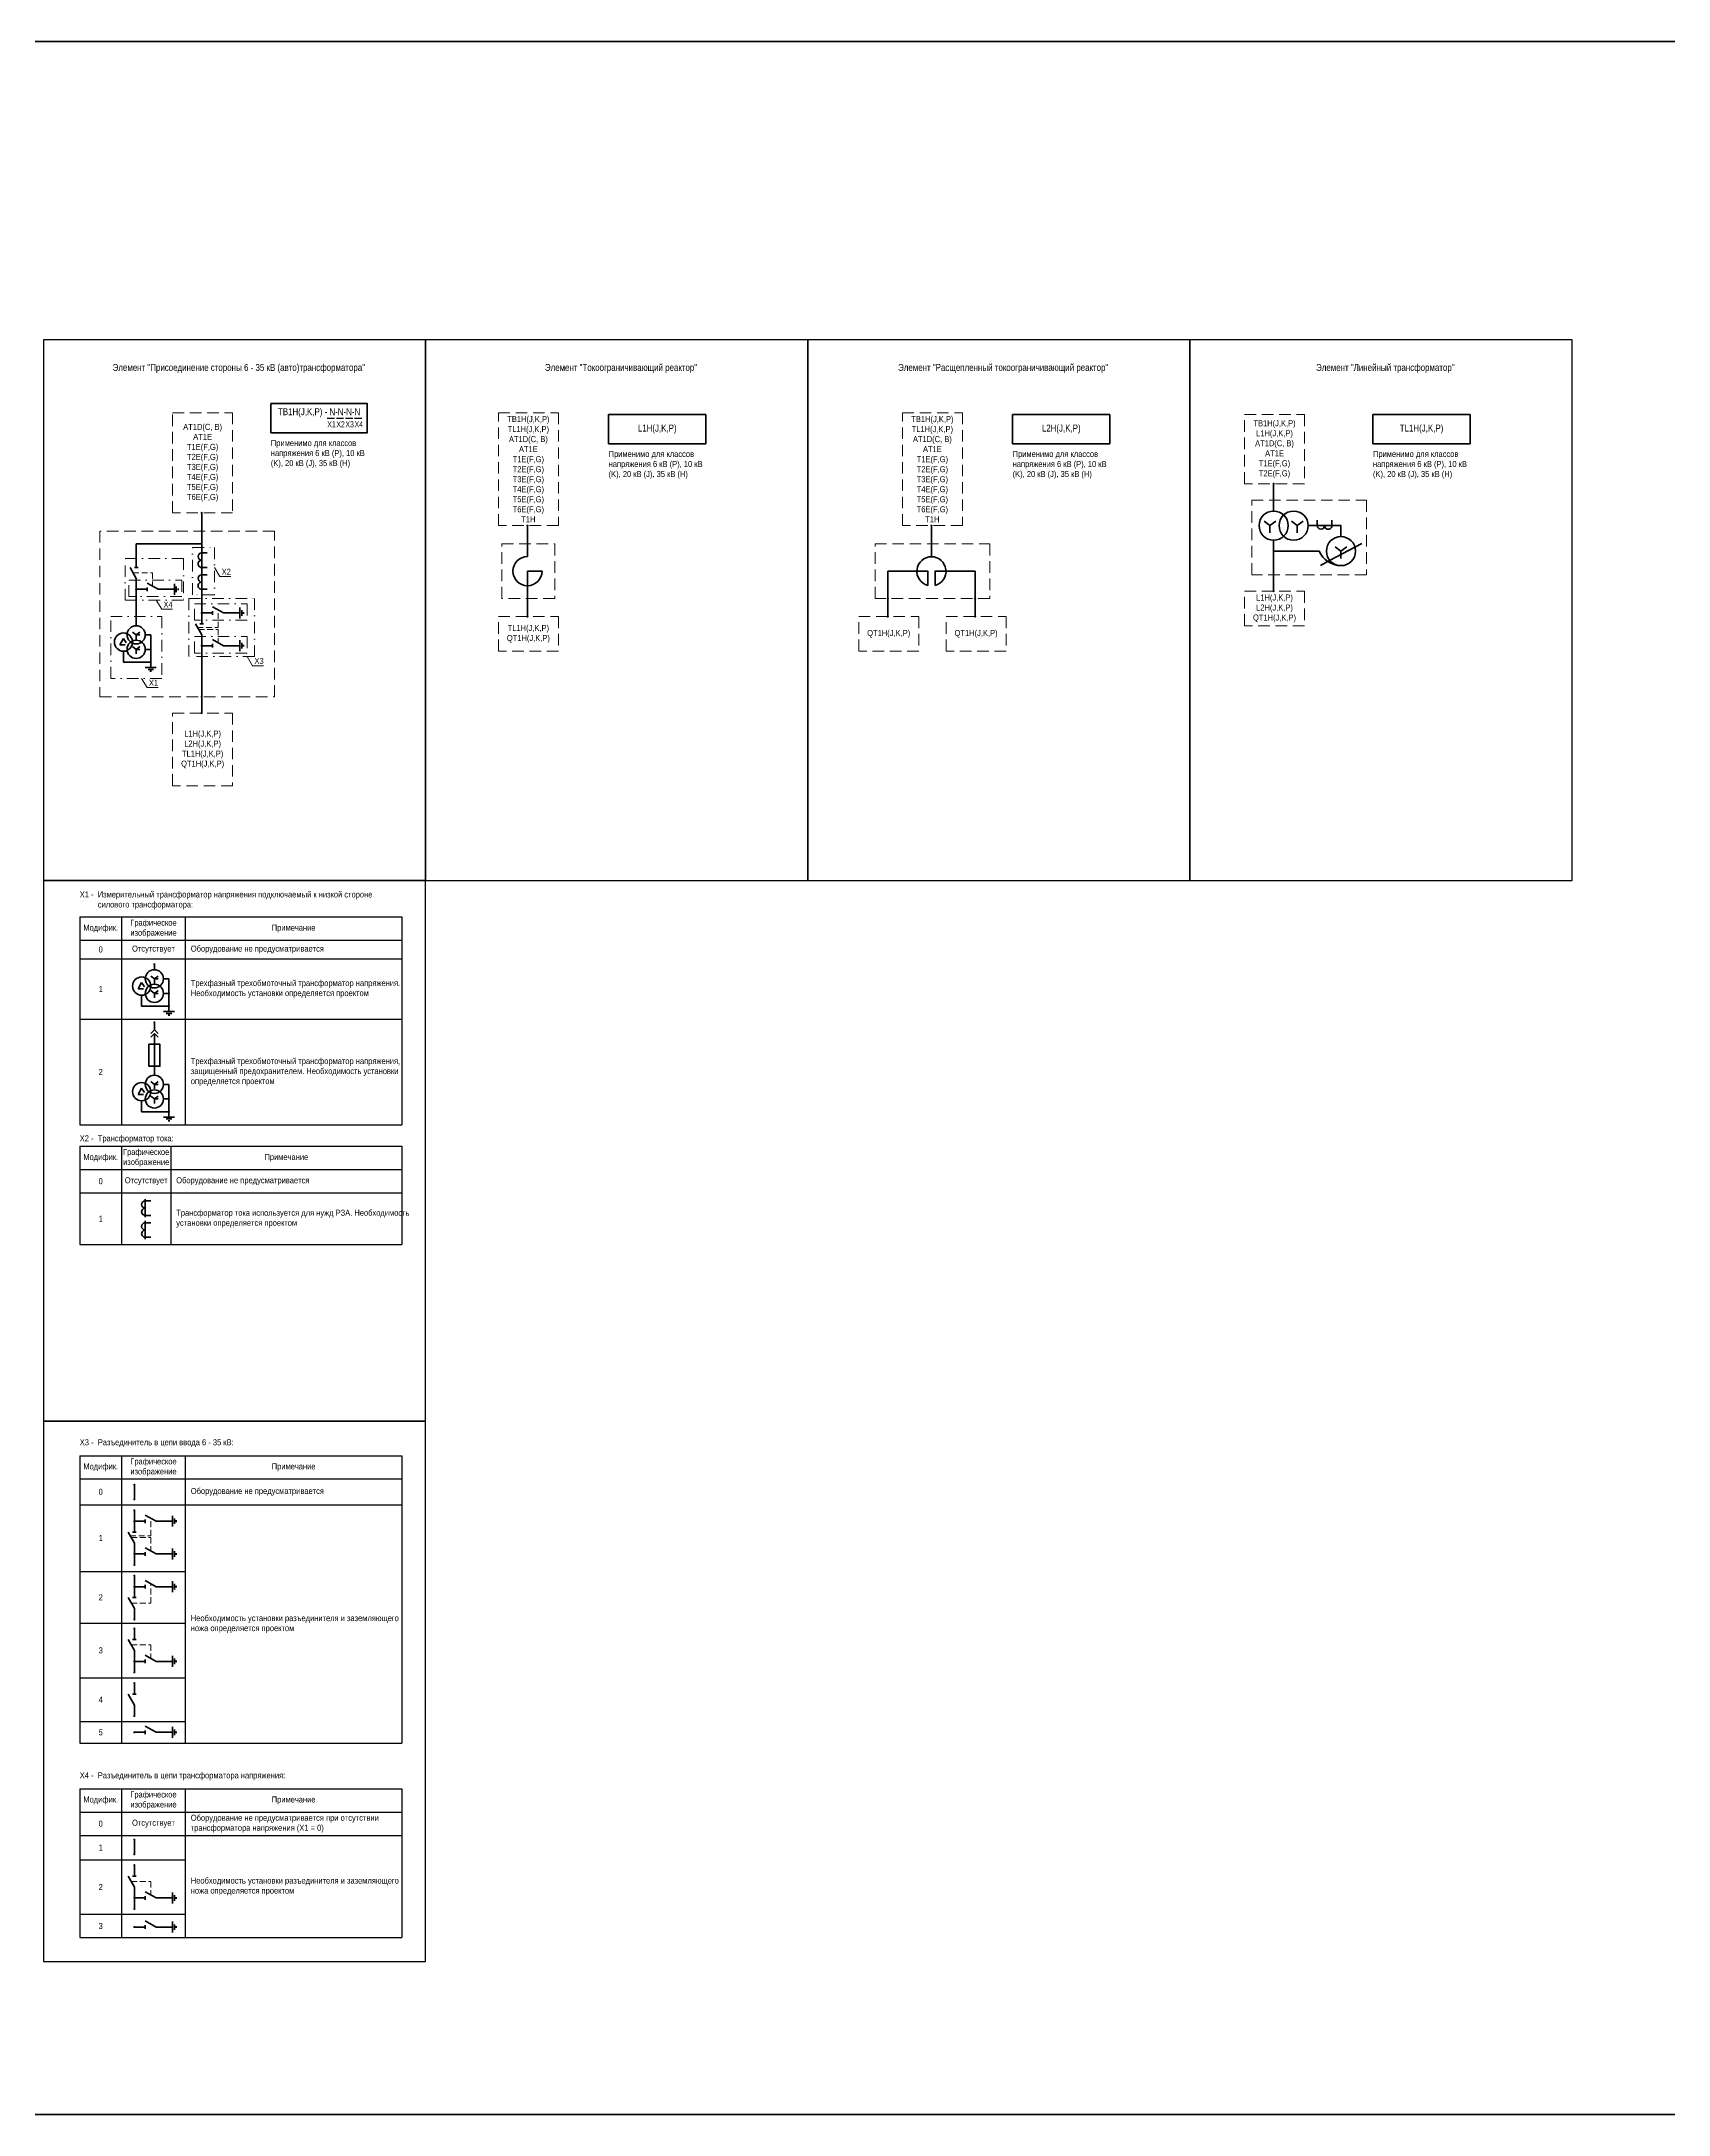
# Model space of a CAD drawing. Header units: millimetres. Extents: x 2565 to 10526, y 3800 to 9503.
# Drawn here: x 5869 to 6763, y 4732 to 5871 of the extents above; entities that cross this region are included whole.
import ezdxf
from ezdxf.enums import TextEntityAlignment as Align

# ---------------------------------------------------------------- set-up
doc = ezdxf.new("R2010")
doc.units = ezdxf.units.MM
doc.linetypes.add('штриховая2', pattern=[9.525, 6.35, -3.175])
doc.linetypes.add('штрихпунктирная2', pattern=[12.7, 6.35, -3.175, 0, -3.175])
for name, color, linetype, lineweight in [('Обводящая', 1, 'штрихпунктирная2', 13), ('Основная', 7, 'Continuous', 30), ('Толстая', 7, 'Continuous', 53), ('Штриховая', 7, 'штриховая2', 20)]:
    doc.layers.add(name, color=color, linetype=linetype, lineweight=lineweight)
doc.layers.add('Рамка', color=190, linetype='Continuous', lineweight=25, plot=False)
doc.styles.add('Narrow', font='ARIALN.TTF')
doc.styles.add('Вывод', font='tahoma.ttf', dxfattribs={"height": 2.5})
doc.styles.add('Компонент', font='ARIALN.TTF', dxfattribs={"height": 3.5})

# ---------------------------------------------------------------- blocks, each defined once
blk = doc.blocks.new('*U50')
at = {"color": 0, "ltscale": 0.35}
for p, q in [((0, 2), (-2, -1.5)), ((0, 2), (1.5, -0.5)), ((-2, -1.5), (1, -1.5))]:
    blk.add_line(p, q, dxfattribs=at)
blk.add_circle((0, 0), 5, dxfattribs=at)
at = {"ltscale": 0.35, "style": 'Компонент'}
blk.add_attdef('ОУ', text='', height=3.5, dxfattribs=at).set_placement((0, 8), align=Align.MIDDLE_CENTER)
blk = doc.blocks.new('*U51')
at = {"color": 0, "ltscale": 0.35}
for q in [(-2, 1.5), (2, 1.5), (2, 0), (0, -2.5)]:
    blk.add_line((0, 0), q, dxfattribs=at)
blk.add_circle((0, 0), 5, dxfattribs=at)
at = {"ltscale": 0.35, "style": 'Компонент'}
blk.add_attdef('ОУ', text='', height=3.5, dxfattribs=at).set_placement((0, 8), align=Align.MIDDLE_CENTER)
blk = doc.blocks.new('*U19')
at = {"color": 0, "ltscale": 0.35}
for q in [(-2, 1.5), (2, 1.5), (2, 0), (0, -2.5)]:
    blk.add_line((0, 0), q, dxfattribs=at)
blk.add_circle((0, 0), 5, dxfattribs=at)
at = {"ltscale": 0.35, "style": 'Компонент'}
blk.add_attdef('ОУ', text='', height=3.5, dxfattribs=at).set_placement((0, 8), align=Align.MIDDLE_CENTER)
blk = doc.blocks.new('*U26')
at = {"color": 0}
for p, q in [((3, 0), (-3, 0)), ((0, 3), (0, 0)), ((1.5, -1), (-1.5, -1)), ((0.5, -2), (-0.5, -2))]:
    blk.add_line(p, q, dxfattribs=at)
blk = doc.blocks.new('*U255')
at = {"layer": 'Основная', "ltscale": 0.25}
for p, q in [((2, 2), (0, 0)), ((0, 0), (2, -2))]:
    blk.add_line(p, q, dxfattribs=at)
blk = doc.blocks.new('*U52')
at = {"color": 0}
for p, q in [((0, 6), (0, 2)), ((0, 0), (0, -6))]:
    blk.add_line(p, q, dxfattribs=at)
at = {"color": 0, "ltscale": 0.25, "xscale": -1, "rotation": 90}
for p in [(0, 2), (0, 0)]:
    blk.add_blockref('*U255', p, dxfattribs=at)
at = {"layer": 'Основная'}
for tag, height, style, p in [('ОУ2', 3.5, 'Компонент', (-5, 6)), ('В2', 2.5, 'Вывод', (3, 6)), ('ОУ1', 3.5, 'Компонент', (-5, -6)), ('В1', 2.5, 'Вывод', (3, -6))]:
    blk.add_attdef(tag, text='', height=height, dxfattribs=dict(at, style=style)).set_placement(p, align=Align.MIDDLE_CENTER)
blk = doc.blocks.new('*U25')
at = {"color": 0}
for p, q in [((-3, 0), (0, 0)), ((0, -3), (0, 3)), ((1, -1.5), (1, 1.5)), ((2, -0.5), (2, 0.5))]:
    blk.add_line(p, q, dxfattribs=at)
blk = doc.blocks.new('*U191')
at = {"color": 0}
blk.add_line((0, 0), (6, 3.4), dxfattribs=at)
blk = doc.blocks.new('*U35')
at = {"color": 0}
blk.add_line((0, -1), (0, 1), dxfattribs=at)
blk = doc.blocks.new('*U33')
at = {"color": 0}
for p, q in [((0, 3), (0, 9)), ((0, -9), (0, -3))]:
    blk.add_line(p, q, dxfattribs=at)
at = {"color": 0, "ltscale": 0.25, "rotation": 89.99999999999999}
for name, p in [('*U191', (0, -3)), ('*U35', (0, 3))]:
    blk.add_blockref(name, p, dxfattribs=at)
at = {"layer": 'Основная'}
for tag, height, style, p in [('ОУ', 3.5, 'Компонент', (-12, 0)), ('В1', 2.5, 'Вывод', (2, 7)), ('В2', 2.5, 'Вывод', (2, -7))]:
    blk.add_attdef(tag, text='', height=height, dxfattribs=dict(at, style=style)).set_placement(p, align=Align.MIDDLE_CENTER)
blk = doc.blocks.new('*U41')
at = {"color": 0}
for p, q in [((-3, 0), (-9, 0)), ((9, 0), (3, 0))]:
    blk.add_line(p, q, dxfattribs=at)
at = {"color": 0, "ltscale": 0.25, "xscale": -1}
for name, p in [('*U191', (3, 0)), ('*U35', (-3, 0))]:
    blk.add_blockref(name, p, dxfattribs=at)
at = {"layer": 'Основная'}
for tag, height, style, p in [('ОУ', 3.5, 'Компонент', (0, 12)), ('В1', 2.5, 'Вывод', (-7, -2)), ('В2', 2.5, 'Вывод', (7, -2))]:
    blk.add_attdef(tag, text='', height=height, dxfattribs=dict(at, style=style)).set_placement(p, align=Align.MIDDLE_CENTER)
blk = doc.blocks.new('*U42')
at = {"color": 0, "lineweight": 50}
blk.add_line((0, -5), (0, 5), dxfattribs=at)
at = {"color": 0, "ltscale": 0.25}
for p, q in [((0, 4), (3, 4)), ((0, -4), (3, -4))]:
    blk.add_line(p, q, dxfattribs=at)
for centre, major_axis, start_param, end_param in [((0, -2), (-2, 0), 4.712389, 7.853982), ((0, 2), (0, -2), 3.141593, 6.283185)]:
    blk.add_ellipse(centre, major_axis=major_axis, ratio=1, start_param=start_param, end_param=end_param, dxfattribs=at)
at = {"layer": 'Основная'}
for tag, height, style, p in [('ОУ', 3.5, 'Компонент', (-6, 0)), ('В1', 2.5, 'Вывод', (5, 6)), ('В2', 2.5, 'Вывод', (5, -6))]:
    blk.add_attdef(tag, text='', height=height, dxfattribs=dict(at, style=style)).set_placement(p, align=Align.MIDDLE_CENTER)
blk = doc.blocks.new('*T119')
at = {"layer": 'Основная', "color": 0, "linetype": 'ByBlock', "lineweight": -2, "transparency": 16777216}
for p, q in [((0, 0), (177, 0)), ((0, 0), (0, -114.2)), ((23, 0), (23, -114.2)), ((58, 0), (58, -114.2)), ((177, 0), (177, -114.2)), ((0, -12.8), (177, -12.8)), ((0, -23), (177, -23)), ((0, -56.2), (177, -56.2)), ((0, -114.2), (177, -114.2))]:
    blk.add_line(p, q, dxfattribs=at)
at = {"layer": 'Основная', "color": 0, "transparency": 16777216, "char_height": 3.3, "style": 'Narrow'}
for s, insert, width, attachment_point in [('Модифик.', (11.5, -6.4), 20, 5), ('Графическое изображение', (40.5, -6.4), 32, 5), ('Примечание', (117.5, -6.4), 116, 5), ('0', (11.5, -17.9), 20, 5), ('Отсутствует', (40.5, -17.9), 32, 5), ('Оборудование не предусматривается', (61, -17.9), 113, 4), ('1', (11.5, -39.6), 20, 5), ('Трехфазный трехобмоточный трансформатор напряжения. Необходимость установки определяется проектом', (61, -39.6), 113, 4), ('Трехфазный трехобмоточный трансформатор напряжения, защищенный предохранителем. Необходимость установки определяется проектом', (61, -85.2), 113, 4), ('2', (11.5, -85.2), 20, 5)]:
    blk.add_mtext(s, dxfattribs=dict(at, insert=insert, width=width, attachment_point=attachment_point))
blk = doc.blocks.new('*T120')
at = {"layer": 'Основная', "color": 0, "linetype": 'ByBlock', "lineweight": -2, "transparency": 16777216}
for p, q in [((0, 0), (177, 0)), ((0, 0), (0, -81.8)), ((23, 0), (23, -81.8)), ((58, 0), (58, -81.8)), ((177, 0), (177, -81.8)), ((0, -12.8), (177, -12.8)), ((0, -25.7), (177, -25.7)), ((0, -39), (58, -39)), ((0, -69), (58, -69)), ((0, -81.8), (177, -81.8))]:
    blk.add_line(p, q, dxfattribs=at)
at = {"layer": 'Основная', "color": 0, "transparency": 16777216, "char_height": 3.3, "style": 'Narrow'}
for s, insert, width, attachment_point in [('Модифик.', (11.5, -6.4), 20, 5), ('Графическое изображение', (40.5, -6.4), 32, 5), ('Примечание', (117.5, -6.4), 116, 5), ('0', (11.5, -19.2), 20, 5), ('Отсутствует', (40.5, -19.2), 32, 5), ('Оборудование не предусматривается при отсутствии трансформатора напряжения (X1 = 0)', (61, -19.2), 113, 4), ('1', (11.5, -32.3), 20, 5), ('2', (11.5, -54), 20, 5), ('Необходимость установки разъединителя и заземляющего ножа определяется проектом', (61, -53.7), 113, 4), ('3', (11.5, -75.4), 20, 5)]:
    blk.add_mtext(s, dxfattribs=dict(at, insert=insert, width=width, attachment_point=attachment_point))
blk = doc.blocks.new('*T121')
at = {"layer": 'Основная', "color": 0, "linetype": 'ByBlock', "lineweight": -2, "transparency": 16777216}
for p, q in [((0, 0), (177, 0)), ((0, 0), (0, -54)), ((23, 0), (23, -54)), ((50, 0), (50, -54)), ((177, 0), (177, -54)), ((0, -12.8), (177, -12.8)), ((0, -25.6), (177, -25.6)), ((0, -54), (177, -54))]:
    blk.add_line(p, q, dxfattribs=at)
at = {"layer": 'Основная', "color": 0, "transparency": 16777216, "char_height": 3.3, "style": 'Narrow'}
for s, insert, width, attachment_point in [('Модифик.', (11.5, -6.4), 20, 5), ('Графическое изображение', (36.5, -6.4), 24, 5), ('Примечание', (113.5, -6.4), 124, 5), ('0', (11.5, -19.2), 20, 5), ('Отсутствует', (36.5, -19.2), 24, 5), ('Оборудование не предусматривается', (53, -19.2), 121, 4), ('1', (11.5, -39.8), 20, 5), ('Трансформатор тока используется для нужд РЗА. Необходимость установки определяется проектом', (53, -39.8), 121, 4)]:
    blk.add_mtext(s, dxfattribs=dict(at, insert=insert, width=width, attachment_point=attachment_point))
blk = doc.blocks.new('*T122')
at = {"layer": 'Основная', "color": 0, "linetype": 'ByBlock', "lineweight": -2, "transparency": 16777216}
for p, q in [((0, 0), (177, 0)), ((0, 0), (0, -158)), ((23, 0), (23, -158)), ((58, 0), (58, -158)), ((177, 0), (177, -158)), ((0, -12.8), (177, -12.8)), ((0, -27), (177, -27)), ((0, -63.6), (58, -63.6)), ((0, -92), (58, -92)), ((0, -122), (58, -122)), ((0, -146), (58, -146)), ((0, -158), (177, -158))]:
    blk.add_line(p, q, dxfattribs=at)
at = {"layer": 'Основная', "color": 0, "transparency": 16777216, "char_height": 3.3, "style": 'Narrow'}
for s, insert, width, attachment_point in [('Модифик.', (11.5, -6.4), 20, 5), ('Графическое изображение', (40.5, -6.4), 32, 5), ('Примечание', (117.5, -6.4), 116, 5), ('0', (11.5, -19.9), 20, 5), ('Оборудование не предусматривается', (61, -19.9), 113, 4), ('1', (11.5, -45.3), 20, 5), ('2', (11.5, -77.8), 20, 5), ('Необходимость установки разъединителя и заземляющего ножа определяется проектом', (61, -92.5), 113, 4), ('3', (11.5, -107), 20, 5), ('4', (11.5, -134), 20, 5), ('5', (11.5, -152), 20, 5)]:
    blk.add_mtext(s, dxfattribs=dict(at, insert=insert, width=width, attachment_point=attachment_point))
blk = doc.blocks.new('*U199')
at = {"color": 0}
for p, q in [((-3, 0), (-9, 0)), ((9, 0), (3, 0))]:
    blk.add_line(p, q, dxfattribs=at)
at = {"color": 0, "ltscale": 0.25, "xscale": -1}
for name, p in [('*U191', (3, 0)), ('*U35', (-3, 0))]:
    blk.add_blockref(name, p, dxfattribs=at)
at = {"layer": 'Основная'}
for tag, height, style, p in [('ОУ', 3.5, 'Компонент', (0, 0)), ('В1', 2.5, 'Вывод', (-7, -2)), ('В2', 2.5, 'Вывод', (7, -2))]:
    blk.add_attdef(tag, text='', height=height, dxfattribs=dict(at, style=style)).set_placement(p, align=Align.MIDDLE_CENTER)
blk = doc.blocks.new('*U23')
at = {"ltscale": 0.35}
for q in [(-8, 0), (0, -8)]:
    blk.add_line((0, 0), q, dxfattribs=at)
blk.add_arc((0, 0), 8, 180, 90, dxfattribs=at)
at = {"layer": 'Основная', "style": 'Компонент'}
blk.add_attdef('ОУ', text='', height=3.5, dxfattribs=at).set_placement((-17, 0), align=Align.MIDDLE_CENTER)
blk = doc.blocks.new('*U216')
at = {"ltscale": 0.25}
for q in [(-5.2, 2.4), (1.2, 2.4), (-2, -4)]:
    blk.add_line((-2, 0), q, dxfattribs=at)
blk.add_circle((0, 0), 8, dxfattribs=at)
at = {"layer": 'Основная', "style": 'Компонент'}
blk.add_attdef('ОУ', text='', height=3.5, dxfattribs=at).set_placement((0, -17), align=Align.MIDDLE_CENTER)
blk = doc.blocks.new('*U217')
at = {"ltscale": 0.25}
for q in [(-1.2, 2.4), (5.2, 2.4), (2, -4)]:
    blk.add_line((2, 0), q, dxfattribs=at)
blk.add_circle((0, 0), 8, dxfattribs=at)
at = {"layer": 'Основная', "style": 'Компонент'}
blk.add_attdef('ОУ', text='', height=3.5, dxfattribs=at).set_placement((0, 17), align=Align.MIDDLE_CENTER)
blk = doc.blocks.new('*U218')
at = {"ltscale": 0.25}
for p, q in [((0, 0), (-20, 0)), ((5.6, 0), (0, 0))]:
    blk.add_line(p, q, dxfattribs=at)
blk.add_lwpolyline([(-18, 0, 1, 0, 0), (-20, 0, 0, 0, 0)], format="xyseb", dxfattribs=at)
at = {"layer": 'Основная', "style": 'Вывод'}
blk.add_attdef('ОС', text='', height=2.5, dxfattribs=at).set_placement((3, 2), align=Align.MIDDLE_CENTER)
blk = doc.blocks.new('*U219')
at = {"color": 0, "ltscale": 0.25}
for p, q in [((-4, 0), (-4, 3)), ((4, 0), (4, 3))]:
    blk.add_line(p, q, dxfattribs=at)
at = {"color": 0, "lineweight": 50}
blk.add_line((5, 0), (-5, 0), dxfattribs=at)
at = {"color": 0, "ltscale": 0.25}
for centre, major_axis, start_param, end_param in [((2, 0), (0, -2), 4.712389, 7.853982), ((-2, 0), (2, 0), 3.141593, 6.283185)]:
    blk.add_ellipse(centre, major_axis=major_axis, ratio=1, start_param=start_param, end_param=end_param, dxfattribs=at)
at = {"layer": 'Основная'}
for tag, height, style, p in [('В1', 2.5, 'Вывод', (-6, 5)), ('В2', 2.5, 'Вывод', (6, 5)), ('ОУ', 3.5, 'Компонент', (0, -6))]:
    blk.add_attdef(tag, text='', height=height, dxfattribs=dict(at, style=style)).set_placement(p, align=Align.MIDDLE_CENTER)

msp = doc.modelspace()

# ---------------------------------------------------------------- linework, layer by layer
at = {"layer": 'Обводящая'}
for points in [[(5952, 5593), (5964, 5593), (5964, 5567), (5952, 5567)], [(5947, 5564), (5915, 5564), (5915, 5587), (5947, 5587)], [(5950, 5565), (5986, 5565), (5986, 5533), (5950, 5533)], [(5907, 5555), (5935, 5555), (5935, 5521), (5907, 5521)]]:
    msp.add_lwpolyline(points, close=True, dxfattribs=at)
for points in [[(5964, 5582), (5967, 5577), (5973, 5577)], [(5932, 5564), (5935, 5559), (5941, 5559)], [(5982, 5533), (5985, 5528), (5991, 5528)], [(5924, 5521), (5927, 5516), (5933, 5516)]]:
    msp.add_lwpolyline(points, dxfattribs=at)
at = {"layer": 'Обводящая', "linetype": 'штрихпунктирная2'}
for points in [[(5917, 5575), (5946, 5575), (5946, 5566), (5917, 5566)], [(5953, 5562), (5982, 5562), (5982, 5553), (5953, 5553)], [(5953, 5544), (5982, 5544), (5982, 5535), (5953, 5535)]]:
    msp.add_lwpolyline(points, close=True, dxfattribs=at)
at = {"layer": 'Основная', "color": 5, "lineweight": 70}
msp.add_lwpolyline([(4029, 5871), (10526, 5871), (10526, 4732), (4029, 4732)], close=True, dxfattribs=at)
at = {"layer": 'Основная'}
for points in [[(6026, 5664), (6030, 5664)], [(6031, 5664), (6035, 5664)], [(6036, 5664), (6040, 5664)], [(6041, 5664), (6045, 5664)]]:
    msp.add_lwpolyline(points, dxfattribs=at)
at = {"layer": 'Рамка'}
for points in [[(5870, 5410), (6080, 5410), (6080, 5707), (5870, 5707)], [(6080, 5410), (6290, 5410), (6290, 5707), (6080, 5707)], [(6290, 5410), (6500, 5410), (6500, 5707), (6290, 5707)], [(6500, 5410), (6710, 5410), (6710, 5707), (6500, 5707)], [(5870, 5113), (6080, 5113), (6080, 5410), (5870, 5410)], [(5870, 4816), (6080, 4816), (6080, 5113), (5870, 5113)]]:
    msp.add_lwpolyline(points, close=True, dxfattribs=at)
at = {"layer": 'Толстая', "ltscale": 0.25}
for q in [(6579.8, 5593.4), (6586.2, 5593.4), (6583, 5587)]:
    msp.add_line((6583, 5591), q, dxfattribs=at)
at = {"layer": 'Толстая'}
for points in [[(5995, 5672), (6048, 5672), (6048, 5656), (5995, 5656)], [(6180.6, 5666), (6234, 5666), (6234, 5650), (6180.6, 5650)], [(6402.6, 5666), (6456, 5666), (6456, 5650), (6402.6, 5650)], [(6600.6, 5666), (6654, 5666), (6654, 5650), (6600.6, 5650)], [(5928, 5320), (5934, 5320), (5934, 5308), (5928, 5308)]]:
    msp.add_lwpolyline(points, close=True, dxfattribs=at)
at = {"layer": 'Толстая', "ltscale": 0.25, "const_width": 0.6}
for points in [[(6545.7, 5628, 1), (6546.3, 5628, 1)], [(6545.7, 5619, 1), (6546.3, 5619, 1)], [(5956.7, 5612, 1), (5957.3, 5612, 1)], [(6135.7, 5605, 1), (6136.3, 5605, 1)], [(6357.7, 5605, 1), (6358.3, 5605, 1)], [(5956.7, 5602, 1), (5957.3, 5602, 1)], [(5956.7, 5595, 1), (5957.3, 5595, 1)], [(6135.7, 5595, 1), (6136.3, 5595, 1)], [(6357.7, 5595, 1), (6358.3, 5595, 1)], [(6545.7, 5591, 1), (6546.3, 5591, 1)], [(5920.7, 5570, 1), (5921.3, 5570, 1)], [(6545.7, 5578, 1), (6546.3, 5578, 1)], [(6135.7, 5565, 1), (6136.3, 5565, 1)], [(6333.7, 5565, 1), (6334.3, 5565, 1)], [(6381.7, 5565, 1), (6382.3, 5565, 1)], [(6545.7, 5569, 1), (6546.3, 5569, 1)], [(5956.7, 5557, 1), (5957.3, 5557, 1)], [(6135.7, 5555, 1), (6136.3, 5555, 1)], [(6333.7, 5555, 1), (6334.3, 5555, 1)], [(6381.7, 5555, 1), (6382.3, 5555, 1)], [(5928.7, 5537, 1), (5929.3, 5537, 1)], [(5956.7, 5539, 1), (5957.3, 5539, 1)], [(5928.7, 5530, 1), (5929.3, 5530, 1)], [(5956.7, 5511, 1), (5957.3, 5511, 1)], [(5956.7, 5502, 1), (5957.3, 5502, 1)], [(5930.7, 5364, 1), (5931.3, 5364, 1)], [(5938.7, 5348, 1), (5939.3, 5348, 1)], [(5930.7, 5332, 1), (5931.3, 5332, 1)], [(5938.7, 5341, 1), (5939.3, 5341, 1)], [(5938.7, 5290, 1), (5939.3, 5290, 1)], [(5938.7, 5283, 1), (5939.3, 5283, 1)], [(5919.7, 5078, 1), (5920.3, 5078, 1)], [(5919.7, 5070, 1), (5920.3, 5070, 1)], [(5919.7, 5064, 1), (5920.3, 5064, 1)], [(5919.7, 5058, 1), (5920.3, 5058, 1)], [(5919.7, 5040, 1), (5920.3, 5040, 1)], [(5919.7, 5034, 1), (5920.3, 5034, 1)], [(5919.7, 5028, 1), (5920.3, 5028, 1)], [(5919.7, 5022, 1), (5920.3, 5022, 1)], [(5919.7, 5004, 1), (5920.3, 5004, 1)], [(5919.7, 4999, 1), (5920.3, 4999, 1)], [(5919.7, 4981, 1), (5920.3, 4981, 1)], [(5919.7, 4975, 1), (5920.3, 4975, 1)], [(5919.7, 4969, 1), (5920.3, 4969, 1)], [(5919.7, 4951, 1), (5920.3, 4951, 1)], [(5919.7, 4942, 1), (5920.3, 4942, 1)], [(5919.7, 4883, 1), (5920.3, 4883, 1)], [(5919.7, 4875, 1), (5920.3, 4875, 1)], [(5919.7, 4869, 1), (5920.3, 4869, 1)], [(5919.7, 4851, 1), (5920.3, 4851, 1)], [(5919.7, 4845, 1), (5920.3, 4845, 1)], [(5919.7, 4835, 1), (5920.3, 4835, 1)]]:
    msp.add_lwpolyline(points, format="xyb", close=True, dxfattribs=at)
at = {"layer": 'Толстая'}
for points in [[(6546, 5613), (6546, 5628)], [(5957, 5557), (5957, 5612)], [(6136, 5588), (6136, 5605)], [(6358, 5588), (6358, 5605)], [(6565, 5605), (6583, 5605), (6583, 5599)], [(5921, 5595), (5957, 5595)], [(5921, 5588), (5921, 5595)], [(6546, 5597), (6546, 5569)], [(6571, 5591), (6571, 5591), (6546, 5591)], [(5921, 5550), (5921, 5570)], [(6136, 5555), (6136, 5572)], [(6334, 5555), (6334, 5580)], [(6334, 5580), (6345, 5580)], [(6345, 5580), (6356, 5580), (6356, 5572.1)], [(6371, 5580), (6360, 5580), (6360, 5572.1)], [(6371, 5580), (6382, 5580)], [(6382, 5555), (6382, 5580)], [(5929, 5530), (5914, 5530), (5914, 5536)], [(5929, 5545), (5929, 5530)], [(5957, 5539), (5957, 5502)], [(5931, 5361), (5931, 5364)], [(5939, 5356), (5939, 5341)], [(5939, 5341), (5924, 5341), (5924, 5347)], [(5931, 5303), (5931, 5320)], [(5939, 5298), (5939, 5283)], [(5939, 5283), (5924, 5283), (5924, 5289)], [(5920, 5078), (5920, 5070)], [(5920, 5058), (5920, 5064)], [(5920, 5040), (5920, 5034)], [(5920, 5022), (5920, 5028)], [(5920, 4981), (5920, 4975)], [(5920, 4883), (5920, 4875)], [(5920, 4851), (5920, 4845)]]:
    msp.add_lwpolyline(points, dxfattribs=at)
at = {"layer": 'Толстая', "ltscale": 100}
for points in [[(5926, 5545), (5929, 5545)], [(5926, 5537), (5929, 5537)], [(5936, 5356), (5939, 5356)], [(5936, 5348), (5939, 5348)], [(5936, 5298), (5939, 5298)], [(5936, 5290), (5939, 5290)]]:
    msp.add_lwpolyline(points, dxfattribs=at)
at = {"layer": 'Толстая', "ltscale": 0.25}
msp.add_circle((6583, 5591), 8, dxfattribs=at)
at = {"layer": 'Толстая'}
msp.add_arc((6358, 5579.9), 8, 284.4775, 255.5225, dxfattribs=at)
at = {"layer": 'Толстая', "ltscale": 0.25}
msp.add_arc((6583.2, 5596.2), 13.2, 203.2803, 269.3396, dxfattribs=at)
at = {"layer": 'Штриховая', "linetype": 'штриховая2'}
for points in [[(5941, 5667), (5974, 5667), (5974, 5612), (5941, 5612)], [(6120, 5667), (6153, 5667), (6153, 5605), (6120, 5605)], [(6342, 5667), (6375, 5667), (6375, 5605), (6342, 5605)], [(6530, 5666), (6563, 5666), (6563, 5628), (6530, 5628)], [(6530, 5569), (6563, 5569), (6563, 5550), (6530, 5550)], [(6120, 5555), (6153, 5555), (6153, 5536), (6120, 5536)], [(6318, 5555), (6351, 5555), (6351, 5536), (6318, 5536)], [(6366, 5555), (6399, 5555), (6399, 5536), (6366, 5536)], [(5941, 5502), (5974, 5502), (5974, 5462), (5941, 5462)]]:
    msp.add_lwpolyline(points, close=True, dxfattribs=at)
at = {"layer": 'Штриховая'}
for points in [[(6534, 5619), (6597, 5619), (6597, 5578), (6534, 5578)], [(5997, 5602), (5901, 5602), (5901, 5511), (5997, 5511)], [(6122, 5595), (6151, 5595), (6151, 5565), (6122, 5565)], [(6327, 5595), (6390, 5595), (6390, 5565), (6327, 5565)]]:
    msp.add_lwpolyline(points, close=True, dxfattribs=at)
at = {"layer": 'Штриховая', "ltscale": 0.5}
for points in [[(5919.3, 5579), (5930, 5579), (5930, 5571.7)], [(5954.7, 5549), (5966, 5549), (5966, 5558.7)], [(5955.3, 5548), (5966, 5548), (5966, 5540.7)], [(5917.7, 5050), (5929, 5050), (5929, 5059.7)], [(5918.3, 5049), (5929, 5049), (5929, 5041.7)], [(5918.3, 5013), (5929, 5013), (5929, 5023.7)], [(5918.3, 4990), (5929, 4990), (5929, 4982.7)], [(5918.3, 4860), (5929, 4860), (5929, 4852.7)]]:
    msp.add_lwpolyline(points, dxfattribs=at)

# ---------------------------------------------------------------- block references
for name, p in [('*T119', (5890, 5390)), ('*T121', (5890, 5264)), ('*T122', (5890, 5094)), ('*T120', (5890, 4911))]:
    msp.add_blockref(name, p)
at = {"layer": 'Толстая', "ltscale": 0.35, "xscale": -1}
for name, p in [('*U217', (6546, 5605)), ('*U216', (6557, 5605)), ('*U23', (6136, 5580))]:
    msp.add_blockref(name, p, dxfattribs=at)
at = {"layer": 'Толстая', "ltscale": 0.25}
for name, p in [('*U219', (6574, 5605)), ('*U33', (5921, 5579)), ('*U42', (5957, 5586)), ('*U41', (5930, 5570)), ('*U25', (5942, 5570)), ('*U42', (5957, 5574)), ('*U41', (5966, 5557)), ('*U25', (5978, 5557)), ('*U33', (5957, 5548)), ('*U41', (5966, 5539)), ('*U25', (5978, 5539)), ('*U26', (5929, 5527)), ('*U52', (5931, 5326)), ('*U26', (5939, 5338)), ('*U26', (5939, 5280)), ('*U42', (5926, 5230)), ('*U42', (5926, 5218)), ('*U33', (5920, 5049)), ('*U41', (5929, 5058)), ('*U25', (5941, 5058)), ('*U41', (5929, 5040)), ('*U25', (5941, 5040)), ('*U41', (5929, 5022)), ('*U25', (5941, 5022)), ('*U33', (5920, 5013)), ('*U33', (5920, 4990)), ('*U41', (5929, 4981)), ('*U25', (5941, 4981)), ('*U33', (5920, 4960)), ('*U199', (5929, 4942)), ('*U25', (5941, 4942)), ('*U33', (5920, 4860)), ('*U41', (5929, 4851)), ('*U25', (5941, 4851)), ('*U41', (5929, 4835)), ('*U25', (5941, 4835))]:
    msp.add_blockref(name, p, dxfattribs=at)
at = {"layer": 'Толстая', "ltscale": 0.25, "rotation": 208.005401819966}
msp.add_blockref('*U218', (6576.8, 5585.8), dxfattribs=at)
at = {"layer": 'Толстая', "ltscale": 0.35}
for name, p in [('*U19', (5921, 5545)), ('*U50', (5914, 5541)), ('*U51', (5921, 5537)), ('*U50', (5924, 5352)), ('*U19', (5931, 5356)), ('*U51', (5931, 5348)), ('*U50', (5924, 5294)), ('*U19', (5931, 5298)), ('*U51', (5931, 5290))]:
    msp.add_blockref(name, p, dxfattribs=at)

# ---------------------------------------------------------------- texts
at = {"layer": 'Основная', "style": 'Narrow'}
for s, p in [('Элемент "Присоединение стороны 6 - 35 кВ (авто)трансформатора" ', (5978, 5690)), ('Элемент "Токоограничивающий реактор" ', (6188, 5690)), ('Элемент "Расщепленный токоограничивающий реактор" ', (6398, 5690)), ('Элемент "Линейный трансформатор" ', (6608, 5690))]:
    msp.add_text(s, height=3.8, dxfattribs=at).set_placement(p, align=Align.CENTER)
at = {"layer": 'Основная', "style": 'Narrow', "width": 0.8}
for s, p in [('X1', (6026, 5659)), ('X2', (6031, 5659)), ('X3', (6036, 5659)), ('X4', (6041, 5659))]:
    msp.add_text(s, height=3.3, dxfattribs=at).set_placement(p)
at = {"layer": 'Основная', "style": 'Narrow'}
for s, p in [('X2', (5968, 5578)), ('X4', (5936, 5560)), ('X3', (5986, 5529)), ('X1', (5928, 5517))]:
    msp.add_text(s, height=3.3, dxfattribs=at).set_placement(p)
at = {"layer": 'Основная', "color": 3, "char_height": 3.3, "width": 33, "attachment_point": 5, "style": 'Narrow'}
for s, insert in [('{\\C256;AT1D(C, B)\\PAT1E\\PT1E(F,G)\\PT2E(F,G)\\PT3E(F,G)\\PT4E(F,G)\\PT5E(F,G)\\PT6E(F,G)}', (5957.5, 5639.5)), ('{\\C256;TB1H(J,K,P)\\P\\pi-9.9,l9.9,t9.9;TL1H(J,K,P)\\P\\pi0,l0,tz;AT1D(C, B)\\PAT1E\\PT1E(F,G)\\PT2E(F,G)\\PT3E(F,G)\\PT4E(F,G)\\PT5E(F,G)\\PT6E(F,G)\\P\\pi-9.9,l9.9,t9.9;T1H}', (6136.5, 5636)), ('{\\C256;TB1H(J,K,P)\\P\\pi-9.9,l9.9,t9.9;TL1H(J,K,P)\\P\\pi0,l0,tz;AT1D(C, B)\\PAT1E\\PT1E(F,G)\\PT2E(F,G)\\PT3E(F,G)\\PT4E(F,G)\\PT5E(F,G)\\PT6E(F,G)\\P\\pi-9.9,l9.9,t9.9;T1H}', (6358.5, 5636)), ('{\\C256;TB1H(J,K,P)\\P\\pi-9.9,l9.9,t9.9;L1H(J,K,P)\\P\\pi0,l0,tz;AT1D(C, B)\\PAT1E\\PT1E(F,G)\\PT2E(F,G)}', (6546.5, 5647)), ('\\pi-9.9,l9.9,t9.9;{\\C256;L1H(J,K,P)\\PL2H(J,K,P)\\PQT1H(J,K,P)}', (6546.5, 5559.5)), ('\\pi-9.9,l9.9,t9.9;{\\C256;TL1H(J,K,P)\\PQT1H(J,K,P)}', (6136.5, 5545.5)), ('\\pi-9.9,l9.9,t9.9;{\\C256;QT1H(J,K,P)}', (6334.5, 5545.5)), ('\\pi-9.9,l9.9,t9.9;{\\C256;QT1H(J,K,P)}', (6382.5, 5545.5)), ('\\pi-9.9,l9.9,t9.9;{\\C256;L1H(J,K,P)\\PL2H(J,K,P)\\PTL1H(J,K,P)\\PQT1H(J,K,P)}', (5957.5, 5482))]:
    msp.add_mtext(s, dxfattribs=dict(at, insert=insert))
at = {"layer": 'Основная', "style": 'Narrow'}
for s, insert, char_height, width, attachment_point in [('\\pi-11.4,l11.4,t11.4;TB1H(J,K,P) - N-N-N-N', (6021.5, 5667), 3.8, 53, 5), ('Применимо для классов напряжения 6 кВ (P), 10 кВ (K), 20 кВ (J), 35 кВ (H)', (5995, 5652), 3.3, 54, 1), ('\\pi-11.4,l11.4,t11.4;L1H(J,K,P)', (6207.3, 5658), 3.8, 53.381, 5), ('\\pi-11.4,l11.4,t11.4;L2H(J,K,P)', (6429.3, 5658), 3.8, 53.381, 5), ('\\pi-11.4,l11.4,t11.4;TL1H(J,K,P)', (6627.3, 5658), 3.8, 53.381, 5), ('Применимо для классов напряжения 6 кВ (P), 10 кВ (K), 20 кВ (J), 35 кВ (H)', (6180.6, 5646), 3.3, 54, 1), ('Применимо для классов напряжения 6 кВ (P), 10 кВ (K), 20 кВ (J), 35 кВ (H)', (6402.6, 5646), 3.3, 54, 1), ('Применимо для классов напряжения 6 кВ (P), 10 кВ (K), 20 кВ (J), 35 кВ (H)', (6600.6, 5646), 3.3, 54, 1), ('\\pi-9.9,l9.9,t9.9;X1 -  Измерительный трансформатор напряжения подключаемый к низкой стороне силового трансформатора:', (5890, 5404), 3.3, 161, 1), ('\\pi-9.9,l9.9,t9.9;X2 -^IТрансформатор тока:', (5890, 5270), 3.3, 72, 1), ('\\pi-9.9,l9.9,t9.9;X3 -^IРазъединитель в цепи ввода 6 - 35 кВ:', (5890, 5103), 3.3, 120, 1), ('\\pi-9.9,l9.9,t9.9;X4 -^IРазъединитель в цепи трансформатора напряжения:', (5890, 4920), 3.3, 120, 1)]:
    msp.add_mtext(s, dxfattribs=dict(at, insert=insert, char_height=char_height, width=width, attachment_point=attachment_point))

doc.saveas('drawing.dxf')
